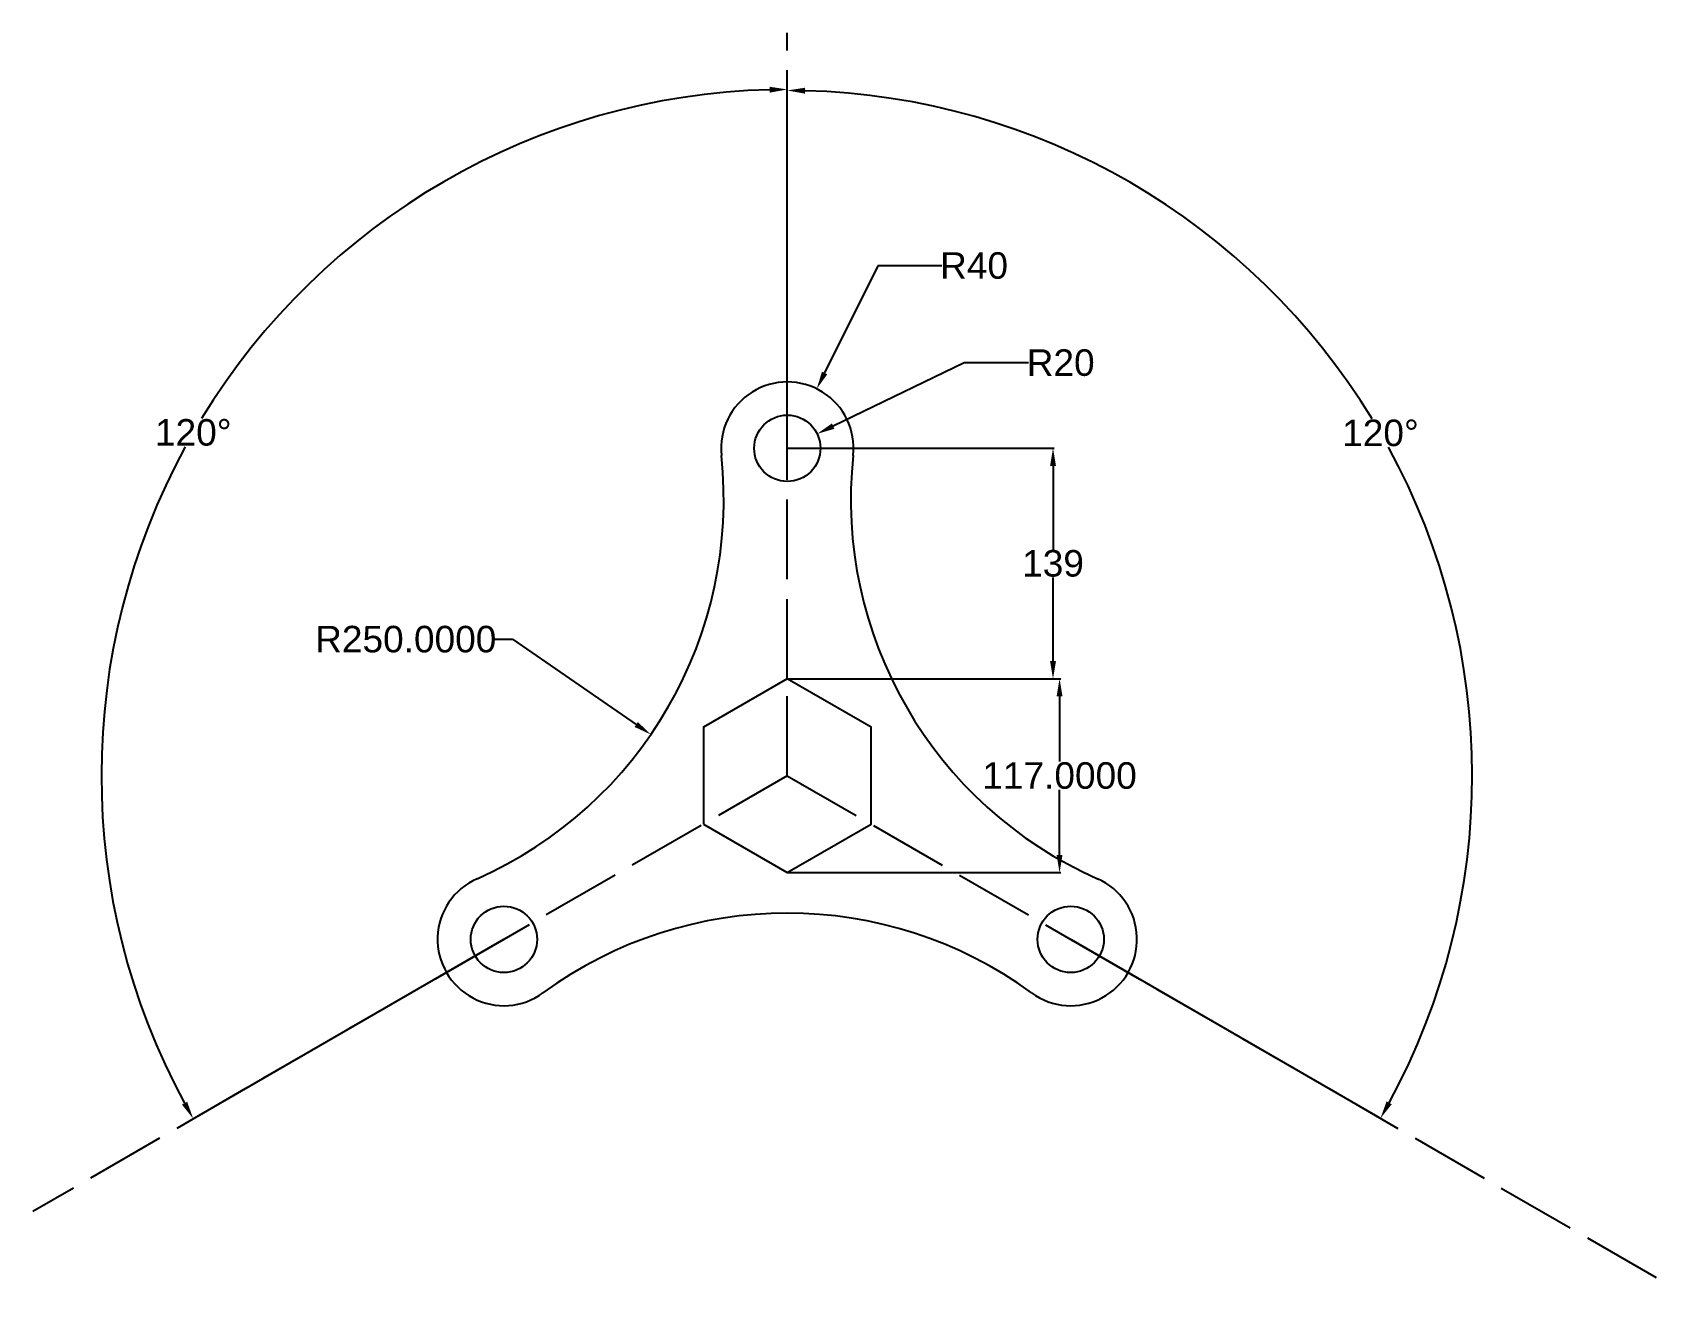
# Model space of a CAD drawing. Header units: millimetres. Extents: x 423 to 1412, y 374 to 1130.
import ezdxf

# ---------------------------------------------------------------- set-up
doc = ezdxf.new("R2010")
doc.units = ezdxf.units.MM
doc.header["$LTSCALE"] = 4
doc.header["$MEASUREMENT"] = 0
doc.linetypes.add('ACAD_ISO02W100', pattern=[15, 12, -3])
doc.styles.get("Standard").update_dxf_attribs({"font": 'arial.ttf'})
doc.dimstyles.get("Standard").update_dxf_attribs({"dimscale": 4, "dimtxt": 4, "dimasz": 2.68, "dimexe": 0.18, "dimexo": 0.0625, "dimgap": 0.09, "dimtad": 0, "dimtih": 1, "dimtoh": 1, "dimdec": 4, "dimzin": 0, "dimdsep": 46, "dimtxsty": 'Standard', "dimcen": 0.09, "dimadec": 0, "dimazin": 0, "dimtfac": 1, "dimtdec": 4, "dimtofl": 0, "dimtmove": 0, "dimatfit": 3, "dimfxl": 1, "dimtolj": 1, "dimtzin": 0, "dimarcsym": 0})

# ---------------------------------------------------------------- blocks, each defined once
blk = doc.blocks.new('*D2')
at = {"color": 0, "lineweight": -2, "transparency": 16777216}
for p, q in [((878.65, 879.97), (878.65, 1096.89)), ((707.4, 583.35), (519.54, 474.89))]:
    blk.add_line(p, q, dxfattribs=at)
for start, end in [(91.48383, 148.62719), (151.35407, 208.51617)]:
    blk.add_arc((878.65, 682.22), 413.95, start, end, dxfattribs=at)
at = {"color": 0, "lineweight": 100, "transparency": 16777216}
for points in [[(867.91, 1097.82), (867.96, 1094.24), (878.65, 1096.17)], [(516.48, 485.48), (513.37, 483.73), (520.17, 475.25)]]:
    blk.add_solid(points, dxfattribs=at)
at = {"layer": 'Defpoints', "color": 0, "lineweight": 100, "transparency": 16777216}
for p in [(612.57, 999.33), (878.65, 879.72), (878.65, 740.72), (878.65, 682.22), (707.61, 583.47)]:
    blk.add_point(p, dxfattribs=at)
at = {"color": 0, "lineweight": 100, "transparency": 16777216, "insert": (520.17, 889.2), "char_height": 16, "attachment_point": 5}
blk.add_mtext('\\A1;120°', dxfattribs=at)
blk = doc.blocks.new('*D3')
at = {"color": 0, "lineweight": -2, "transparency": 16777216}
for p, q in [((878.65, 879.97), (878.65, 1096.29)), ((1049.91, 583.35), (1237.24, 475.19))]:
    blk.add_line(p, q, dxfattribs=at)
for start, end in [(31.37482, 88.514), (331.486, 28.64397)]:
    blk.add_arc((878.65, 682.22), 413.34, start, end, dxfattribs=at)
at = {"color": 0, "lineweight": 100, "transparency": 16777216}
for points in [[(889.35, 1093.64), (889.4, 1097.22), (878.65, 1095.57)], [(1243.42, 484.03), (1240.3, 485.78), (1236.62, 475.55)]]:
    blk.add_solid(points, dxfattribs=at)
at = {"layer": 'Defpoints', "color": 0, "lineweight": 100, "transparency": 16777216}
for p in [(878.65, 879.72), (1285.72, 754), (878.65, 740.72), (878.65, 682.22), (1049.69, 583.47)]:
    blk.add_point(p, dxfattribs=at)
at = {"color": 0, "lineweight": 100, "transparency": 16777216, "insert": (1236.62, 888.9), "char_height": 16, "attachment_point": 5}
blk.add_mtext('\\A1;120%%D', dxfattribs=at)
blk = doc.blocks.new('*D4')
at = {"color": 0, "lineweight": -2, "transparency": 16777216}
for p, q in [((878.9, 879.72), (1039.73, 879.72)), ((1039.01, 869), (1039.01, 818.76)), ((1039.01, 751.44), (1039.01, 801.69)), ((878.9, 740.72), (1039.73, 740.72))]:
    blk.add_line(p, q, dxfattribs=at)
at = {"color": 0, "lineweight": 100, "transparency": 16777216}
for points in [[(1037.22, 869), (1040.79, 869), (1039.01, 879.72)], [(1037.22, 751.44), (1040.79, 751.44), (1039.01, 740.72)]]:
    blk.add_solid(points, dxfattribs=at)
at = {"layer": 'Defpoints', "color": 0, "lineweight": 100, "transparency": 16777216}
for p in [(878.65, 879.72), (1039.01, 879.72), (878.65, 740.72)]:
    blk.add_point(p, dxfattribs=at)
at = {"color": 0, "lineweight": 100, "transparency": 16777216, "insert": (1039.01, 810.22), "char_height": 16, "attachment_point": 5}
blk.add_mtext('\\A1;139', dxfattribs=at)
blk = doc.blocks.new('*D5')
at = {"color": 0, "lineweight": -2, "transparency": 16777216}
for p, q in [((878.9, 740.72), (1043.66, 740.72)), ((1042.94, 730), (1042.94, 690.75)), ((1042.94, 634.44), (1042.94, 673.69)), ((878.9, 623.72), (1043.66, 623.72))]:
    blk.add_line(p, q, dxfattribs=at)
at = {"color": 0, "lineweight": 100, "transparency": 16777216}
for points in [[(1041.15, 730), (1044.73, 730), (1042.94, 740.72)], [(1041.15, 634.44), (1044.73, 634.44), (1042.94, 623.72)]]:
    blk.add_solid(points, dxfattribs=at)
at = {"layer": 'Defpoints', "color": 0, "lineweight": 100, "transparency": 16777216}
for p in [(878.65, 740.72), (878.65, 623.72), (1042.94, 623.72)]:
    blk.add_point(p, dxfattribs=at)
at = {"color": 0, "lineweight": 100, "transparency": 16777216, "insert": (1042.94, 682.22), "char_height": 16, "attachment_point": 5}
blk.add_mtext('\\A1;117.0000', dxfattribs=at)
blk = doc.blocks.new('*D6')
at = {"color": 0, "lineweight": -2, "transparency": 16777216}
for p, q in [((702.02, 764.5), (712.74, 764.5)), ((712.74, 764.5), (787.47, 713.11))]:
    blk.add_line(p, q, dxfattribs=at)
at = {"color": 0, "lineweight": 100, "transparency": 16777216}
blk.add_solid([(788.49, 714.58), (786.46, 711.63), (796.31, 707.03)], dxfattribs=at)
at = {"layer": 'Defpoints', "color": 0, "lineweight": 100, "transparency": 16777216}
for p in [(590.32, 848.69), (796.31, 707.03)]:
    blk.add_point(p, dxfattribs=at)
at = {"color": 0, "lineweight": 100, "transparency": 16777216, "insert": (648.39, 764.5), "char_height": 16, "attachment_point": 5}
blk.add_mtext('\\A1;R250.0000', dxfattribs=at)
blk = doc.blocks.new('*D7')
at = {"color": 0, "lineweight": -2, "transparency": 16777216}
for p, q in [((985.48, 931.3), (906.32, 893.08)), ((1024.17, 931.3), (985.48, 931.3)), ((878.65, 879.36), (878.65, 880.08)), ((878.29, 879.72), (879.01, 879.72))]:
    blk.add_line(p, q, dxfattribs=at)
at = {"color": 0, "lineweight": 100, "transparency": 16777216}
blk.add_solid([(905.54, 894.69), (907.09, 891.47), (896.66, 888.42)], dxfattribs=at)
at = {"layer": 'Defpoints', "color": 0, "lineweight": 100, "transparency": 16777216}
for p in [(896.66, 888.42), (878.65, 879.72)]:
    blk.add_point(p, dxfattribs=at)
at = {"color": 0, "lineweight": 100, "transparency": 16777216, "insert": (1043.62, 931.3), "char_height": 16, "attachment_point": 5}
blk.add_mtext('\\A1;R20', dxfattribs=at)
blk = doc.blocks.new('*D8')
at = {"color": 0, "lineweight": -2, "transparency": 16777216}
for p, q in [((933.23, 989.87), (901.17, 925.17)), ((971.91, 989.87), (933.23, 989.87)), ((878.65, 879.36), (878.65, 880.08)), ((878.29, 879.72), (879.01, 879.72))]:
    blk.add_line(p, q, dxfattribs=at)
at = {"color": 0, "lineweight": 100, "transparency": 16777216}
blk.add_solid([(899.57, 925.96), (902.77, 924.38), (896.41, 915.57)], dxfattribs=at)
at = {"layer": 'Defpoints', "color": 0, "lineweight": 100, "transparency": 16777216}
for p in [(896.41, 915.57), (878.65, 879.72)]:
    blk.add_point(p, dxfattribs=at)
at = {"color": 0, "lineweight": 100, "transparency": 16777216, "insert": (991.36, 989.87), "char_height": 16, "attachment_point": 5}
blk.add_mtext('\\A1;R40', dxfattribs=at)

msp = doc.modelspace()

# ---------------------------------------------------------------- linework, layer by layer
at = {"linetype": 'ACAD_ISO02W100'}
for p, q in [((878.6534, 879.72377), (878.6534, 1130.3635)), ((878.6534, 740.72377), (878.6534, 879.72377)), ((878.6534, 682.22377), (878.6534, 740.72377)), ((878.6534, 682.22377), (707.61339, 583.47377)), ((878.6534, 682.22377), (1049.69342, 583.47377)), ((707.61339, 583.47377), (423.30334, 419.32729)), ((1049.69342, 583.47377), (1412.08008, 374.24974))]:
    msp.add_line(p, q, dxfattribs=at)
msp.add_lwpolyline([(827.99092, 652.97377), (878.6534, 623.72377), (929.31589, 652.97377), (929.31589, 711.47377), (878.6534, 740.72377), (827.99092, 711.47377)], close=True)
for centre in [(878.6534, 879.72377), (707.61339, 583.47377), (1049.69342, 583.47377)]:
    msp.add_circle(centre, 20)
for centre, radius, start, end in [((878.6534, 879.72377), 40, 353.85766821, 186.14233179), ((590.31825, 848.69415), 250, 293.85766821, 6.14233179), ((1166.98856, 848.69415), 250, 173.85766821, 246.14233179), ((707.61339, 583.47377), 40, 113.85766821, 306.14233179), ((1049.69342, 583.47377), 40, 233.85766821, 66.14233179), ((878.6534, 349.28301), 250, 53.85766821, 126.14233179)]:
    msp.add_arc(centre, radius, start, end)

# ---------------------------------------------------------------- dimensions: what is measured, and where the dimension line sits
at = {"lineweight": 100}
dim = msp.add_angular_dim_2l(base=(612.57379, 999.32511), line1=((878.6534, 682.22377), (707.61339, 583.47377)), line2=((878.6534, 740.72377), (878.6534, 879.72377)), dimstyle='Standard', dxfattribs=at)
dim.commit()
dim.dimension.update_dxf_attribs({"geometry": '*D2', "text_midpoint": (520.16531, 889.19697)})
dim = msp.add_angular_dim_2l(base=(1285.71812, 754.00027), line1=((878.6534, 682.22377), (1049.69342, 583.47377)), line2=((878.6534, 740.72377), (878.6534, 879.72377)), text='120%%D', dimstyle='Standard', dxfattribs=at)
dim.commit()
dim.dimension.update_dxf_attribs({"geometry": '*D3', "text_midpoint": (1236.62011, 888.89595)})
for mpoint, text, picture, middle in [((896.41204, 915.56552), 'R40', '*D8', (991.36214, 989.86647)), ((896.66432, 888.41899), 'R20', '*D7', (1043.61575, 931.29688))]:
    dim = msp.add_radius_dim(center=(878.6534, 879.72377), mpoint=mpoint, text=text, dimstyle='Standard', dxfattribs=at)
    dim.commit()
    dim.dimension.update_dxf_attribs({"geometry": picture, "text_midpoint": middle, "dimtype": 164})
dim = msp.add_linear_dim(base=(1039.0079, 879.72377), p1=(878.6534, 740.72377), p2=(878.6534, 879.72377), angle=90, text='139', dimstyle='Standard', dxfattribs=at)
dim.commit()
dim.dimension.update_dxf_attribs({"geometry": '*D4', "text_midpoint": (1039.0079, 810.22377)})
dim = msp.add_radius_dim(center=(590.31825, 848.69415), mpoint=(796.30728, 707.03076), dimstyle='Standard', dxfattribs=at)
dim.commit()
dim.dimension.update_dxf_attribs({"geometry": '*D6', "text_midpoint": (648.38998, 764.50089), "dimtype": 164})
dim = msp.add_linear_dim(base=(1042.9406, 623.72377), p1=(878.6534, 740.72377), p2=(878.6534, 623.72377), angle=90, dimstyle='Standard', dxfattribs=at)
dim.commit()
dim.dimension.update_dxf_attribs({"geometry": '*D5', "text_midpoint": (1042.9406, 682.22377)})

doc.saveas('drawing.dxf')
